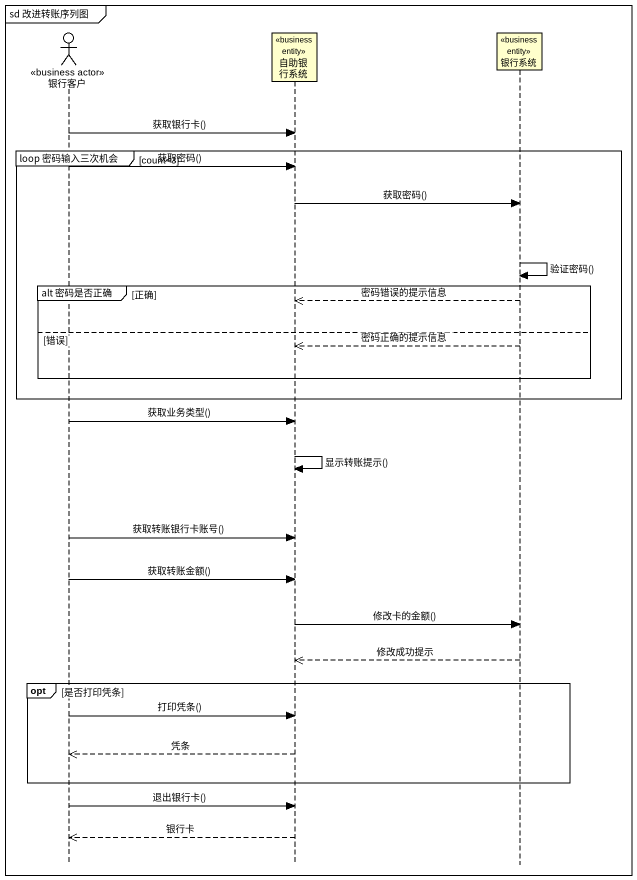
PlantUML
@startuml
mainframe sd 改进转账序列图
hide footbox
actor 银行客户 <<business actor>>
participant 自助银行系统 <<business entity>>
participant 银行系统 <<business entity>>

银行客户 -> 自助银行系统 : 获取银行卡()
group loop 密码输入三次机会 [count<3]
  银行客户 -> 自助银行系统 : 获取密码()
  自助银行系统 -> 银行系统 : 获取密码()
  银行系统 -> 银行系统 : 验证密码()
  group alt 密码是否正确 [正确]
    银行系统 -->> 自助银行系统 : 密码错误的提示信息
  else 错误
    银行系统 -->> 自助银行系统 : 密码正确的提示信息
  end
end
银行客户 -> 自助银行系统 : 获取业务类型()
自助银行系统 -> 自助银行系统 : 显示转账提示()
银行客户 -> 自助银行系统 : 获取转账银行卡账号()
银行客户 -> 自助银行系统 : 获取转账金额()
自助银行系统 -> 银行系统 : 修改卡的金额()
银行系统 -->> 自助银行系统 : 修改成功提示
opt 是否打印凭条
  银行客户 -> 自助银行系统 : 打印凭条()
  自助银行系统 -->> 银行客户 : 凭条
end
银行客户 -> 自助银行系统 : 退出银行卡()
自助银行系统 -->> 银行客户 : 银行卡
@enduml
